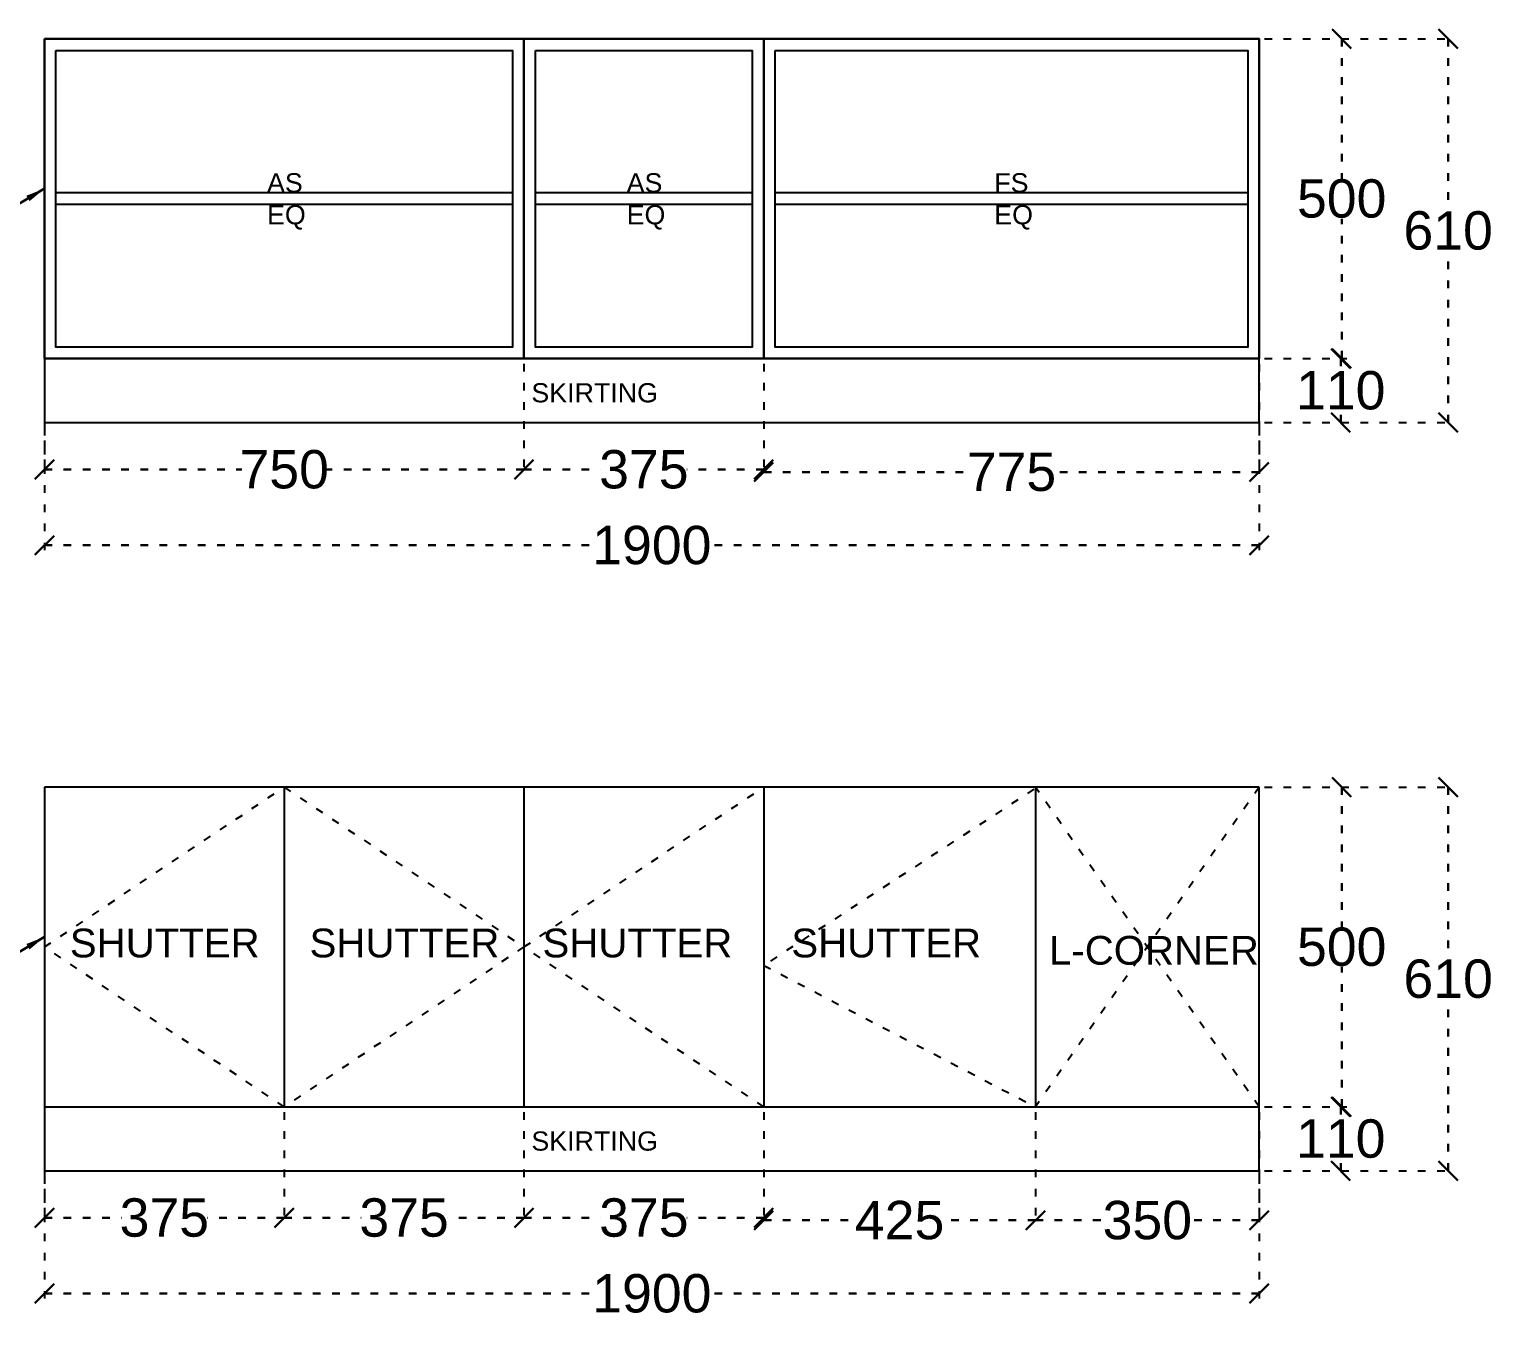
# Model space of a CAD drawing. Header units: millimetres. Extents: x 220712 to 1505573, y -354410 to 241923.
# Drawn here: x 324639 to 326926, y 124031 to 126048 of the extents above; entities that cross this region are included whole.
import ezdxf

# ---------------------------------------------------------------- set-up
doc = ezdxf.new("R2010")
doc.units = ezdxf.units.MM
doc.header["$MEASUREMENT"] = 0
doc.linetypes.add('ACAD_ISO03W100', pattern=[30, 12, -18])
doc.layers.add('Walls', color=253, linetype='Continuous')
doc.layers.add('Words', color=7, linetype='Continuous')
doc.styles.get("Standard").update_dxf_attribs({"font": 'arial.ttf'})
doc.dimstyles.get("Standard").update_dxf_attribs({"dimtxt": 60, "dimasz": 30, "dimexe": 7.75, "dimexo": 8.13, "dimgap": 0.63, "dimtad": 0, "dimtih": 1, "dimtoh": 1, "dimdec": 0, "dimzin": 0, "dimtxsty": 'Standard', "dimblk": 'OBLIQUE', "dimcen": 2.25, "dimclrd": 1, "dimclre": 1, "dimclrt": 1, "dimadec": 0, "dimazin": 0, "dimtfac": 1, "dimtdec": 0, "dimtofl": 0, "dimtmove": 0, "dimatfit": 3, "dimfxl": 1, "dimtolj": 1, "dimtzin": 0, "dimlwd": 30, "dimarcsym": 0})

# ---------------------------------------------------------------- blocks, each defined once
blk = doc.blocks.new('_Oblique')
at = {"color": 0, "linetype": 'ByBlock', "lineweight": -2}
blk.add_line((-0.5, -0.5), (0.5, 0.5), dxfattribs=at)
blk = doc.blocks.new('*D989')
at = {"layer": 'Defpoints', "color": 0, "linetype": 'ACAD_ISO03W100', "transparency": 16777216}
for p in [(326562.8, 124362.3), (326562.8, 124262.3), (326690.3, 124262.3)]:
    blk.add_point(p, dxfattribs=at)
at = {"layer": 'Walls', "color": 1, "linetype": 'ACAD_ISO03W100', "lineweight": -2, "transparency": 16777216}
for p, q in [((326571, 124362.3), (326698.1, 124362.3)), ((326571, 124262.3), (326698.1, 124262.3))]:
    blk.add_line(p, q, dxfattribs=at)
at = {"layer": 'Walls', "color": 1, "linetype": 'ACAD_ISO03W100', "lineweight": 30, "transparency": 16777216}
for p, q in [((326690.3, 124362.3), (326690.3, 124343.5)), ((326690.3, 124262.3), (326690.3, 124281))]:
    blk.add_line(p, q, dxfattribs=at)
at = {"layer": 'Walls', "color": 1, "linetype": 'ACAD_ISO03W100', "lineweight": 30, "transparency": 16777216, "xscale": 30, "yscale": 30, "zscale": 30}
for p, rotation in [((326690.3, 124362.3), 90), ((326690.3, 124262.3), 270)]:
    blk.add_blockref('_Oblique', p, dxfattribs=dict(at, rotation=rotation))
at = {"layer": 'Walls', "color": 1, "linetype": 'ACAD_ISO03W100', "transparency": 16777216, "insert": (326690.3, 124312.3), "char_height": 60, "attachment_point": 5}
blk.add_mtext('\\A1;110', dxfattribs=at)
blk = doc.blocks.new('*D990')
at = {"layer": 'Defpoints', "color": 0, "linetype": 'ACAD_ISO03W100', "transparency": 16777216}
for p in [(326562.8, 124862.3), (326691.8, 124862.3), (326562.8, 124362.3)]:
    blk.add_point(p, dxfattribs=at)
at = {"layer": 'Walls', "color": 1, "linetype": 'ACAD_ISO03W100', "lineweight": -2, "transparency": 16777216}
for p, q in [((326571, 124862.3), (326699.6, 124862.3)), ((326571, 124362.3), (326699.6, 124362.3))]:
    blk.add_line(p, q, dxfattribs=at)
at = {"layer": 'Walls', "color": 1, "linetype": 'ACAD_ISO03W100', "lineweight": 30, "transparency": 16777216}
for p, q in [((326691.8, 124862.3), (326691.8, 124643.5)), ((326691.8, 124362.3), (326691.8, 124581))]:
    blk.add_line(p, q, dxfattribs=at)
at = {"layer": 'Walls', "color": 1, "linetype": 'ACAD_ISO03W100', "lineweight": 30, "transparency": 16777216, "xscale": 30, "yscale": 30, "zscale": 30}
for p, rotation in [((326691.8, 124862.3), 90), ((326691.8, 124362.3), 270)]:
    blk.add_blockref('_Oblique', p, dxfattribs=dict(at, rotation=rotation))
at = {"layer": 'Walls', "color": 1, "linetype": 'ACAD_ISO03W100', "transparency": 16777216, "insert": (326691.8, 124612.3), "char_height": 60, "attachment_point": 5}
blk.add_mtext('\\A1;500', dxfattribs=at)
blk = doc.blocks.new('*D918')
at = {"layer": 'Defpoints', "color": 0, "linetype": 'ACAD_ISO03W100', "transparency": 16777216}
for p in [(326562.8, 124862.3), (326858.3, 124862.3), (326562.8, 124262.3)]:
    blk.add_point(p, dxfattribs=at)
at = {"layer": 'Walls', "color": 1, "linetype": 'ACAD_ISO03W100', "lineweight": -2, "transparency": 16777216}
for p, q in [((326571, 124862.3), (326866.1, 124862.3)), ((326571, 124262.3), (326866.1, 124262.3))]:
    blk.add_line(p, q, dxfattribs=at)
at = {"layer": 'Walls', "color": 1, "linetype": 'ACAD_ISO03W100', "lineweight": 30, "transparency": 16777216}
for p, q in [((326858.3, 124862.3), (326858.3, 124593.5)), ((326858.3, 124262.3), (326858.3, 124531))]:
    blk.add_line(p, q, dxfattribs=at)
at = {"layer": 'Walls', "color": 1, "linetype": 'ACAD_ISO03W100', "lineweight": 30, "transparency": 16777216, "xscale": 30, "yscale": 30, "zscale": 30}
for p, rotation in [((326858.3, 124862.3), 90), ((326858.3, 124262.3), 270)]:
    blk.add_blockref('_Oblique', p, dxfattribs=dict(at, rotation=rotation))
at = {"layer": 'Walls', "color": 1, "linetype": 'ACAD_ISO03W100', "transparency": 16777216, "insert": (326858.3, 124562.3), "char_height": 60, "attachment_point": 5}
blk.add_mtext('\\A1;610', dxfattribs=at)
blk = doc.blocks.new('*D991')
at = {"layer": 'Defpoints', "color": 0, "linetype": 'ACAD_ISO03W100', "transparency": 16777216}
for p in [(326212.8, 124362.3), (326562.8, 124362.3), (326562.8, 124184.8)]:
    blk.add_point(p, dxfattribs=at)
at = {"layer": 'Walls', "color": 1, "linetype": 'ACAD_ISO03W100', "lineweight": -2, "transparency": 16777216}
for p, q in [((326212.8, 124354.1), (326212.8, 124177)), ((326562.8, 124354.1), (326562.8, 124177))]:
    blk.add_line(p, q, dxfattribs=at)
at = {"layer": 'Walls', "color": 1, "linetype": 'ACAD_ISO03W100', "lineweight": 30, "transparency": 16777216}
for p, q in [((326212.8, 124184.8), (326321.1, 124184.8)), ((326562.8, 124184.8), (326454.6, 124184.8))]:
    blk.add_line(p, q, dxfattribs=at)
at = {"layer": 'Walls', "color": 1, "linetype": 'ACAD_ISO03W100', "lineweight": 30, "transparency": 16777216, "xscale": 30, "yscale": 30, "zscale": 30, "rotation": 180}
blk.add_blockref('_Oblique', (326212.8, 124184.8), dxfattribs=at)
at = {"layer": 'Walls', "color": 1, "linetype": 'ACAD_ISO03W100', "lineweight": 30, "transparency": 16777216, "xscale": 30, "yscale": 30, "zscale": 30}
blk.add_blockref('_Oblique', (326562.8, 124184.8), dxfattribs=at)
at = {"layer": 'Walls', "color": 1, "linetype": 'ACAD_ISO03W100', "transparency": 16777216, "insert": (326387.8, 124184.8), "char_height": 60, "attachment_point": 5}
blk.add_mtext('\\A1;350', dxfattribs=at)
blk = doc.blocks.new('*D919')
at = {"layer": 'Defpoints', "color": 0, "linetype": 'ACAD_ISO03W100', "transparency": 16777216}
for p in [(325787.8, 124362.3), (326212.8, 124362.3), (325787.8, 124184.8)]:
    blk.add_point(p, dxfattribs=at)
at = {"layer": 'Walls', "color": 1, "linetype": 'ACAD_ISO03W100', "lineweight": -2, "transparency": 16777216}
for p, q in [((325787.8, 124354.1), (325787.8, 124177)), ((326212.8, 124354.1), (326212.8, 124177))]:
    blk.add_line(p, q, dxfattribs=at)
at = {"layer": 'Walls', "color": 1, "linetype": 'ACAD_ISO03W100', "lineweight": 30, "transparency": 16777216}
for p, q in [((325787.8, 124184.8), (325932, 124184.8)), ((326212.8, 124184.8), (326068.7, 124184.8))]:
    blk.add_line(p, q, dxfattribs=at)
at = {"layer": 'Walls', "color": 1, "linetype": 'ACAD_ISO03W100', "lineweight": 30, "transparency": 16777216, "xscale": 30, "yscale": 30, "zscale": 30, "rotation": 180}
blk.add_blockref('_Oblique', (325787.8, 124184.8), dxfattribs=at)
at = {"layer": 'Walls', "color": 1, "linetype": 'ACAD_ISO03W100', "lineweight": 30, "transparency": 16777216, "xscale": 30, "yscale": 30, "zscale": 30}
blk.add_blockref('_Oblique', (326212.8, 124184.8), dxfattribs=at)
at = {"layer": 'Walls', "color": 1, "linetype": 'ACAD_ISO03W100', "transparency": 16777216, "insert": (326000.3, 124184.8), "char_height": 60, "attachment_point": 5}
blk.add_mtext('\\A1;425', dxfattribs=at)
blk = doc.blocks.new('*D992')
at = {"layer": 'Defpoints', "color": 0, "linetype": 'ACAD_ISO03W100', "transparency": 16777216}
for p in [(325412.8, 124362.3), (325787.8, 124362.3), (325787.8, 124188.8)]:
    blk.add_point(p, dxfattribs=at)
at = {"layer": 'Walls', "color": 1, "linetype": 'ACAD_ISO03W100', "lineweight": -2, "transparency": 16777216}
for p, q in [((325412.8, 124354.1), (325412.8, 124181)), ((325787.8, 124354.1), (325787.8, 124181))]:
    blk.add_line(p, q, dxfattribs=at)
at = {"layer": 'Walls', "color": 1, "linetype": 'ACAD_ISO03W100', "lineweight": 30, "transparency": 16777216}
for p, q in [((325412.8, 124188.8), (325533.2, 124188.8)), ((325787.8, 124188.8), (325667.5, 124188.8))]:
    blk.add_line(p, q, dxfattribs=at)
at = {"layer": 'Walls', "color": 1, "linetype": 'ACAD_ISO03W100', "lineweight": 30, "transparency": 16777216, "xscale": 30, "yscale": 30, "zscale": 30, "rotation": 180}
blk.add_blockref('_Oblique', (325412.8, 124188.8), dxfattribs=at)
at = {"layer": 'Walls', "color": 1, "linetype": 'ACAD_ISO03W100', "lineweight": 30, "transparency": 16777216, "xscale": 30, "yscale": 30, "zscale": 30}
blk.add_blockref('_Oblique', (325787.8, 124188.8), dxfattribs=at)
at = {"layer": 'Walls', "color": 1, "linetype": 'ACAD_ISO03W100', "transparency": 16777216, "insert": (325600.3, 124188.8), "char_height": 60, "attachment_point": 5}
blk.add_mtext('\\A1;375', dxfattribs=at)
blk = doc.blocks.new('*D920')
at = {"layer": 'Defpoints', "color": 0, "linetype": 'ACAD_ISO03W100', "transparency": 16777216}
for p in [(325037.8, 124362.3), (325412.8, 124362.3), (325037.8, 124188.8)]:
    blk.add_point(p, dxfattribs=at)
at = {"layer": 'Walls', "color": 1, "linetype": 'ACAD_ISO03W100', "lineweight": -2, "transparency": 16777216}
for p, q in [((325037.8, 124354.1), (325037.8, 124181)), ((325412.8, 124354.1), (325412.8, 124181))]:
    blk.add_line(p, q, dxfattribs=at)
at = {"layer": 'Walls', "color": 1, "linetype": 'ACAD_ISO03W100', "lineweight": 30, "transparency": 16777216}
for p, q in [((325037.8, 124188.8), (325158.2, 124188.8)), ((325412.8, 124188.8), (325292.5, 124188.8))]:
    blk.add_line(p, q, dxfattribs=at)
at = {"layer": 'Walls', "color": 1, "linetype": 'ACAD_ISO03W100', "lineweight": 30, "transparency": 16777216, "xscale": 30, "yscale": 30, "zscale": 30, "rotation": 180}
blk.add_blockref('_Oblique', (325037.8, 124188.8), dxfattribs=at)
at = {"layer": 'Walls', "color": 1, "linetype": 'ACAD_ISO03W100', "lineweight": 30, "transparency": 16777216, "xscale": 30, "yscale": 30, "zscale": 30}
blk.add_blockref('_Oblique', (325412.8, 124188.8), dxfattribs=at)
at = {"layer": 'Walls', "color": 1, "linetype": 'ACAD_ISO03W100', "transparency": 16777216, "insert": (325225.3, 124188.8), "char_height": 60, "attachment_point": 5}
blk.add_mtext('\\A1;375', dxfattribs=at)
blk = doc.blocks.new('*D993')
at = {"layer": 'Defpoints', "color": 0, "linetype": 'ACAD_ISO03W100', "transparency": 16777216}
for p in [(324662.8, 124362.3), (325037.8, 124362.3), (324662.8, 124188.8)]:
    blk.add_point(p, dxfattribs=at)
at = {"layer": 'Walls', "color": 1, "linetype": 'ACAD_ISO03W100', "lineweight": -2, "transparency": 16777216}
for p, q in [((324662.8, 124354.1), (324662.8, 124181)), ((325037.8, 124354.1), (325037.8, 124181))]:
    blk.add_line(p, q, dxfattribs=at)
at = {"layer": 'Walls', "color": 1, "linetype": 'ACAD_ISO03W100', "lineweight": 30, "transparency": 16777216}
for p, q in [((324662.8, 124188.8), (324783.2, 124188.8)), ((325037.8, 124188.8), (324917.5, 124188.8))]:
    blk.add_line(p, q, dxfattribs=at)
at = {"layer": 'Walls', "color": 1, "linetype": 'ACAD_ISO03W100', "lineweight": 30, "transparency": 16777216, "xscale": 30, "yscale": 30, "zscale": 30, "rotation": 180}
blk.add_blockref('_Oblique', (324662.8, 124188.8), dxfattribs=at)
at = {"layer": 'Walls', "color": 1, "linetype": 'ACAD_ISO03W100', "lineweight": 30, "transparency": 16777216, "xscale": 30, "yscale": 30, "zscale": 30}
blk.add_blockref('_Oblique', (325037.8, 124188.8), dxfattribs=at)
at = {"layer": 'Walls', "color": 1, "linetype": 'ACAD_ISO03W100', "transparency": 16777216, "insert": (324850.3, 124188.8), "char_height": 60, "attachment_point": 5}
blk.add_mtext('\\A1;375', dxfattribs=at)
blk = doc.blocks.new('*D994')
at = {"layer": 'Defpoints', "color": 0, "linetype": 'ACAD_ISO03W100', "transparency": 16777216}
for p in [(324662.8, 124262.3), (326562.8, 124262.3), (326562.8, 124070.3)]:
    blk.add_point(p, dxfattribs=at)
at = {"layer": 'Walls', "color": 1, "linetype": 'ACAD_ISO03W100', "lineweight": -2, "transparency": 16777216}
for p, q in [((324662.8, 124254.1), (324662.8, 124062.5)), ((326562.8, 124254.1), (326562.8, 124062.5))]:
    blk.add_line(p, q, dxfattribs=at)
at = {"layer": 'Walls', "color": 1, "linetype": 'ACAD_ISO03W100', "lineweight": 30, "transparency": 16777216}
for p, q in [((324662.8, 124070.3), (325525.5, 124070.3)), ((326562.8, 124070.3), (325700.1, 124070.3))]:
    blk.add_line(p, q, dxfattribs=at)
at = {"layer": 'Walls', "color": 1, "linetype": 'ACAD_ISO03W100', "lineweight": 30, "transparency": 16777216, "xscale": 30, "yscale": 30, "zscale": 30, "rotation": 180}
blk.add_blockref('_Oblique', (324662.8, 124070.3), dxfattribs=at)
at = {"layer": 'Walls', "color": 1, "linetype": 'ACAD_ISO03W100', "lineweight": 30, "transparency": 16777216, "xscale": 30, "yscale": 30, "zscale": 30}
blk.add_blockref('_Oblique', (326562.8, 124070.3), dxfattribs=at)
at = {"layer": 'Walls', "color": 1, "linetype": 'ACAD_ISO03W100', "transparency": 16777216, "insert": (325612.8, 124070.3), "char_height": 60, "attachment_point": 5}
blk.add_mtext('\\A1;1900', dxfattribs=at)
blk = doc.blocks.new('*D1290')
at = {"layer": 'Defpoints', "color": 0, "linetype": 'ACAD_ISO03W100', "transparency": 16777216}
for p in [(326562.8, 125532.5), (326562.8, 125432.5), (326690.3, 125432.5)]:
    blk.add_point(p, dxfattribs=at)
at = {"layer": 'Walls', "color": 1, "linetype": 'ACAD_ISO03W100', "lineweight": -2, "transparency": 16777216}
for p, q in [((326571, 125532.5), (326698.1, 125532.5)), ((326571, 125432.5), (326698.1, 125432.5))]:
    blk.add_line(p, q, dxfattribs=at)
at = {"layer": 'Walls', "color": 1, "linetype": 'ACAD_ISO03W100', "lineweight": 30, "transparency": 16777216}
for p, q in [((326690.3, 125532.5), (326690.3, 125513.8)), ((326690.3, 125432.5), (326690.3, 125451.2))]:
    blk.add_line(p, q, dxfattribs=at)
at = {"layer": 'Walls', "color": 1, "linetype": 'ACAD_ISO03W100', "lineweight": 30, "transparency": 16777216, "xscale": 30, "yscale": 30, "zscale": 30}
for p, rotation in [((326690.3, 125532.5), 90), ((326690.3, 125432.5), 270)]:
    blk.add_blockref('_Oblique', p, dxfattribs=dict(at, rotation=rotation))
at = {"layer": 'Walls', "color": 1, "linetype": 'ACAD_ISO03W100', "transparency": 16777216, "insert": (326690.3, 125482.5), "char_height": 60, "attachment_point": 5}
blk.add_mtext('\\A1;110', dxfattribs=at)
blk = doc.blocks.new('*D1291')
at = {"layer": 'Defpoints', "color": 0, "linetype": 'ACAD_ISO03W100', "transparency": 16777216}
for p in [(326562.8, 126032.5), (326691.8, 126032.5), (326562.8, 125532.5)]:
    blk.add_point(p, dxfattribs=at)
at = {"layer": 'Walls', "color": 1, "linetype": 'ACAD_ISO03W100', "lineweight": -2, "transparency": 16777216}
for p, q in [((326571, 126032.5), (326699.6, 126032.5)), ((326571, 125532.5), (326699.6, 125532.5))]:
    blk.add_line(p, q, dxfattribs=at)
at = {"layer": 'Walls', "color": 1, "linetype": 'ACAD_ISO03W100', "lineweight": 30, "transparency": 16777216}
for p, q in [((326691.8, 126032.5), (326691.8, 125813.8)), ((326691.8, 125532.5), (326691.8, 125751.2))]:
    blk.add_line(p, q, dxfattribs=at)
at = {"layer": 'Walls', "color": 1, "linetype": 'ACAD_ISO03W100', "lineweight": 30, "transparency": 16777216, "xscale": 30, "yscale": 30, "zscale": 30}
for p, rotation in [((326691.8, 126032.5), 90), ((326691.8, 125532.5), 270)]:
    blk.add_blockref('_Oblique', p, dxfattribs=dict(at, rotation=rotation))
at = {"layer": 'Walls', "color": 1, "linetype": 'ACAD_ISO03W100', "transparency": 16777216, "insert": (326691.8, 125782.5), "char_height": 60, "attachment_point": 5}
blk.add_mtext('\\A1;500', dxfattribs=at)
blk = doc.blocks.new('*D1288')
at = {"layer": 'Defpoints', "color": 0, "linetype": 'ACAD_ISO03W100', "transparency": 16777216}
for p in [(326562.8, 126032.5), (326858.3, 126032.5), (326562.8, 125432.5)]:
    blk.add_point(p, dxfattribs=at)
at = {"layer": 'Walls', "color": 1, "linetype": 'ACAD_ISO03W100', "lineweight": -2, "transparency": 16777216}
for p, q in [((326571, 126032.5), (326866.1, 126032.5)), ((326571, 125432.5), (326866.1, 125432.5))]:
    blk.add_line(p, q, dxfattribs=at)
at = {"layer": 'Walls', "color": 1, "linetype": 'ACAD_ISO03W100', "lineweight": 30, "transparency": 16777216}
for p, q in [((326858.3, 126032.5), (326858.3, 125763.8)), ((326858.3, 125432.5), (326858.3, 125701.2))]:
    blk.add_line(p, q, dxfattribs=at)
at = {"layer": 'Walls', "color": 1, "linetype": 'ACAD_ISO03W100', "lineweight": 30, "transparency": 16777216, "xscale": 30, "yscale": 30, "zscale": 30}
for p, rotation in [((326858.3, 126032.5), 90), ((326858.3, 125432.5), 270)]:
    blk.add_blockref('_Oblique', p, dxfattribs=dict(at, rotation=rotation))
at = {"layer": 'Walls', "color": 1, "linetype": 'ACAD_ISO03W100', "transparency": 16777216, "insert": (326858.3, 125732.5), "char_height": 60, "attachment_point": 5}
blk.add_mtext('\\A1;610', dxfattribs=at)
blk = doc.blocks.new('*D1292')
at = {"layer": 'Defpoints', "color": 0, "linetype": 'ACAD_ISO03W100', "transparency": 16777216}
for p in [(325787.8, 125532.5), (326562.8, 125532.5), (326562.8, 125355)]:
    blk.add_point(p, dxfattribs=at)
at = {"layer": 'Walls', "color": 1, "linetype": 'ACAD_ISO03W100', "lineweight": -2, "transparency": 16777216}
for p, q in [((325787.8, 125524.4), (325787.8, 125347.2)), ((326562.8, 125524.4), (326562.8, 125347.2))]:
    blk.add_line(p, q, dxfattribs=at)
at = {"layer": 'Walls', "color": 1, "linetype": 'ACAD_ISO03W100', "lineweight": 30, "transparency": 16777216}
for p, q in [((325787.8, 125355), (326108.5, 125355)), ((326562.8, 125355), (326242.2, 125355))]:
    blk.add_line(p, q, dxfattribs=at)
at = {"layer": 'Walls', "color": 1, "linetype": 'ACAD_ISO03W100', "lineweight": 30, "transparency": 16777216, "xscale": 30, "yscale": 30, "zscale": 30, "rotation": 180}
blk.add_blockref('_Oblique', (325787.8, 125355), dxfattribs=at)
at = {"layer": 'Walls', "color": 1, "linetype": 'ACAD_ISO03W100', "lineweight": 30, "transparency": 16777216, "xscale": 30, "yscale": 30, "zscale": 30}
blk.add_blockref('_Oblique', (326562.8, 125355), dxfattribs=at)
at = {"layer": 'Walls', "color": 1, "linetype": 'ACAD_ISO03W100', "transparency": 16777216, "insert": (326175.3, 125355), "char_height": 60, "attachment_point": 5}
blk.add_mtext('\\A1;775', dxfattribs=at)
blk = doc.blocks.new('*D1289')
at = {"layer": 'Defpoints', "color": 0, "linetype": 'ACAD_ISO03W100', "transparency": 16777216}
for p in [(325412.8, 125532.5), (325787.8, 125532.5), (325787.8, 125359)]:
    blk.add_point(p, dxfattribs=at)
at = {"layer": 'Walls', "color": 1, "linetype": 'ACAD_ISO03W100', "lineweight": -2, "transparency": 16777216}
for p, q in [((325412.8, 125524.4), (325412.8, 125351.2)), ((325787.8, 125524.4), (325787.8, 125351.2))]:
    blk.add_line(p, q, dxfattribs=at)
at = {"layer": 'Walls', "color": 1, "linetype": 'ACAD_ISO03W100', "lineweight": 30, "transparency": 16777216}
for p, q in [((325412.8, 125359), (325533.2, 125359)), ((325787.8, 125359), (325667.5, 125359))]:
    blk.add_line(p, q, dxfattribs=at)
at = {"layer": 'Walls', "color": 1, "linetype": 'ACAD_ISO03W100', "lineweight": 30, "transparency": 16777216, "xscale": 30, "yscale": 30, "zscale": 30, "rotation": 180}
blk.add_blockref('_Oblique', (325412.8, 125359), dxfattribs=at)
at = {"layer": 'Walls', "color": 1, "linetype": 'ACAD_ISO03W100', "lineweight": 30, "transparency": 16777216, "xscale": 30, "yscale": 30, "zscale": 30}
blk.add_blockref('_Oblique', (325787.8, 125359), dxfattribs=at)
at = {"layer": 'Walls', "color": 1, "linetype": 'ACAD_ISO03W100', "transparency": 16777216, "insert": (325600.3, 125359), "char_height": 60, "attachment_point": 5}
blk.add_mtext('\\A1;375', dxfattribs=at)
blk = doc.blocks.new('*D1286')
at = {"layer": 'Defpoints', "color": 0, "linetype": 'ACAD_ISO03W100', "transparency": 16777216}
for p in [(324662.8, 125532.5), (325412.8, 125532.5), (324662.8, 125359)]:
    blk.add_point(p, dxfattribs=at)
at = {"layer": 'Walls', "color": 1, "linetype": 'ACAD_ISO03W100', "lineweight": -2, "transparency": 16777216}
for p, q in [((324662.8, 125524.4), (324662.8, 125351.2)), ((325412.8, 125524.4), (325412.8, 125351.2))]:
    blk.add_line(p, q, dxfattribs=at)
at = {"layer": 'Walls', "color": 1, "linetype": 'ACAD_ISO03W100', "lineweight": 30, "transparency": 16777216}
for p, q in [((324662.8, 125359), (324971.3, 125359)), ((325412.8, 125359), (325104.4, 125359))]:
    blk.add_line(p, q, dxfattribs=at)
at = {"layer": 'Walls', "color": 1, "linetype": 'ACAD_ISO03W100', "lineweight": 30, "transparency": 16777216, "xscale": 30, "yscale": 30, "zscale": 30, "rotation": 180}
blk.add_blockref('_Oblique', (324662.8, 125359), dxfattribs=at)
at = {"layer": 'Walls', "color": 1, "linetype": 'ACAD_ISO03W100', "lineweight": 30, "transparency": 16777216, "xscale": 30, "yscale": 30, "zscale": 30}
blk.add_blockref('_Oblique', (325412.8, 125359), dxfattribs=at)
at = {"layer": 'Walls', "color": 1, "linetype": 'ACAD_ISO03W100', "transparency": 16777216, "insert": (325037.8, 125359), "char_height": 60, "attachment_point": 5}
blk.add_mtext('\\A1;750', dxfattribs=at)
blk = doc.blocks.new('*D1287')
at = {"layer": 'Defpoints', "color": 0, "linetype": 'ACAD_ISO03W100', "transparency": 16777216}
for p in [(324662.8, 125432.5), (326562.8, 125432.5), (326562.8, 125240.5)]:
    blk.add_point(p, dxfattribs=at)
at = {"layer": 'Walls', "color": 1, "linetype": 'ACAD_ISO03W100', "lineweight": -2, "transparency": 16777216}
for p, q in [((324662.8, 125424.4), (324662.8, 125232.8)), ((326562.8, 125424.4), (326562.8, 125232.8))]:
    blk.add_line(p, q, dxfattribs=at)
at = {"layer": 'Walls', "color": 1, "linetype": 'ACAD_ISO03W100', "lineweight": 30, "transparency": 16777216}
for p, q in [((324662.8, 125240.5), (325525.5, 125240.5)), ((326562.8, 125240.5), (325700.1, 125240.5))]:
    blk.add_line(p, q, dxfattribs=at)
at = {"layer": 'Walls', "color": 1, "linetype": 'ACAD_ISO03W100', "lineweight": 30, "transparency": 16777216, "xscale": 30, "yscale": 30, "zscale": 30, "rotation": 180}
blk.add_blockref('_Oblique', (324662.8, 125240.5), dxfattribs=at)
at = {"layer": 'Walls', "color": 1, "linetype": 'ACAD_ISO03W100', "lineweight": 30, "transparency": 16777216, "xscale": 30, "yscale": 30, "zscale": 30}
blk.add_blockref('_Oblique', (326562.8, 125240.5), dxfattribs=at)
at = {"layer": 'Walls', "color": 1, "linetype": 'ACAD_ISO03W100', "transparency": 16777216, "insert": (325612.8, 125240.5), "char_height": 60, "attachment_point": 5}
blk.add_mtext('\\A1;1900', dxfattribs=at)

msp = doc.modelspace()

# ---------------------------------------------------------------- linework, layer by layer
at = {"layer": 'Walls', "color": 18, "true_color": 0x000000}
for p, q in [((325162.8, 126032.5), (324662.8, 126032.5)), ((324662.8, 126032.5), (324662.8, 125432.5)), ((324662.8, 126032.5), (324662.8, 125432.5)), ((325862.8, 126032.5), (325162.8, 126032.5)), ((325412.8, 126032.5), (325412.8, 125532.5)), ((325787.8, 126032.5), (325787.8, 125532.5)), ((326562.8, 126032.5), (325862.8, 126032.5)), ((326562.8, 125432.5), (326562.8, 126032.5)), ((325394.8, 125791.5), (324680.8, 125791.5)), ((325769.8, 125791.5), (325430.8, 125791.5)), ((326544.8, 125791.5), (325805.8, 125791.5)), ((325394.8, 125773.5), (324680.8, 125773.5)), ((325769.8, 125773.5), (325430.8, 125773.5)), ((326544.8, 125773.5), (325805.8, 125773.5)), ((324662.8, 125532.5), (326562.8, 125532.5)), ((324662.8, 125432.5), (326562.8, 125432.5)), ((325162.8, 124862.3), (324662.8, 124862.3)), ((324662.8, 124862.3), (324662.8, 124262.3)), ((324662.8, 124862.3), (324662.8, 124262.3)), ((325037.8, 124862.3), (325037.8, 124362.3)), ((325862.8, 124862.3), (325162.8, 124862.3)), ((325412.8, 124862.3), (325412.8, 124362.3)), ((325787.8, 124862.3), (325787.8, 124362.3)), ((326562.8, 124862.3), (325862.8, 124862.3)), ((326212.8, 124862.3), (326212.8, 124362.3)), ((326562.8, 124262.3), (326562.8, 124862.3)), ((324662.8, 124362.3), (326562.8, 124362.3)), ((324662.8, 124262.3), (326562.8, 124262.3))]:
    msp.add_line(p, q, dxfattribs=at)
for points in [[(324662.8, 126032.5), (325412.8, 126032.5), (325412.8, 125532.5), (324662.8, 125532.5)], [(325412.8, 126032.5), (325787.8, 126032.5), (325787.8, 125532.5), (325412.8, 125532.5)], [(325787.8, 126032.5), (326562.8, 126032.5), (326562.8, 125532.5), (325787.8, 125532.5)], [(324680.8, 126014.5), (325394.8, 126014.5), (325394.8, 125550.5), (324680.8, 125550.5)], [(325430.8, 126014.5), (325769.8, 126014.5), (325769.8, 125550.5), (325430.8, 125550.5)], [(325805.8, 126014.5), (326544.8, 126014.5), (326544.8, 125550.5), (325805.8, 125550.5)]]:
    msp.add_lwpolyline(points, close=True, dxfattribs=at)
at = {"layer": 'Walls', "color": 9, "linetype": 'ACAD_ISO03W100', "true_color": 0xc7c8ca}
for points in [[(325037.8, 124862.3), (325412.8, 124612.3), (325037.8, 124362.3), (324662.8, 124612.3), (325037.8, 124862.3)], [(325787.8, 124862.3), (325787.8, 124612.3), (325787.8, 124362.3), (325412.8, 124612.3), (325787.8, 124862.3)], [(326210.5, 124858.9), (325787.8, 124583.5), (326212.8, 124362.3)], [(326562.8, 124862.3), (326212.8, 124362.3), (326562.8, 124362.3), (326212.8, 124862.3)]]:
    msp.add_lwpolyline(points, dxfattribs=at)

# ---------------------------------------------------------------- texts
at = {"color": 18, "true_color": 0x000000, "char_height": 30, "attachment_point": 3}
for insert in [(325622.3, 125494), (325622.3, 124323.8)]:
    msp.add_mtext_dynamic_manual_height_columns('SKIRTING', width=2764.543, gutter_width=1, heights=[238.1], dxfattribs=dict(at, insert=insert))
at = {"color": 7, "char_height": 45}
for s, insert, attachment_point in [('SHUTTER', (324999.3, 124641), 3), ('SHUTTER', (325374.3, 124641), 3), ('SHUTTER', (325738.6, 124641), 3), ('SHUTTER', (326127.8, 124641), 3), ('L-CORNER', (326234, 124629.6), 1)]:
    msp.add_mtext_dynamic_manual_height_columns(s, width=300.775, gutter_width=1213, heights=[0], dxfattribs=dict(at, insert=insert, attachment_point=attachment_point))
at = {"layer": 'Words', "color": 0, "char_height": 30, "attachment_point": 1}
for s, insert in [('AS\\PEQ', (325010.9, 125822.4)), ('AS\\PEQ', (325573.4, 125822.4)), ('FS\\PEQ', (326148.4, 125822.4))]:
    msp.add_mtext_dynamic_manual_height_columns(s, width=1178.022, gutter_width=866.4, heights=[0], dxfattribs=dict(at, insert=insert))

# ---------------------------------------------------------------- dimensions: what is measured, and where the dimension line sits
at = {"layer": 'Walls', "color": 240, "linetype": 'ACAD_ISO03W100', "true_color": 0xed1f24}
for base, p1, p2, angle, picture, middle in [((326691.8, 126032.5), (326562.8, 125532.5), (326562.8, 126032.5), 90, '*D1291', (326691.8, 125782.5)), ((324662.8, 125359), (325412.8, 125532.5), (324662.8, 125532.5), 180, '*D1286', (325037.8, 125359)), ((325787.8, 125359), (325412.8, 125532.5), (325787.8, 125532.5), 180, '*D1289', (325600.3, 125359)), ((326562.8, 125355), (325787.8, 125532.5), (326562.8, 125532.5), 180, '*D1292', (326175.3, 125355)), ((326562.8, 125240.5), (324662.8, 125432.5), (326562.8, 125432.5), 180, '*D1287', (325612.8, 125240.5)), ((326691.8, 124862.3), (326562.8, 124362.3), (326562.8, 124862.3), 90, '*D990', (326691.8, 124612.3)), ((324662.8, 124188.8), (325037.8, 124362.3), (324662.8, 124362.3), 180, '*D993', (324850.3, 124188.8)), ((325037.8, 124188.8), (325412.8, 124362.3), (325037.8, 124362.3), 180, '*D920', (325225.3, 124188.8)), ((325787.8, 124188.8), (325412.8, 124362.3), (325787.8, 124362.3), 180, '*D992', (325600.3, 124188.8)), ((325787.8, 124184.8), (326212.8, 124362.3), (325787.8, 124362.3), 180, '*D919', (326000.3, 124184.8)), ((326562.8, 124184.8), (326212.8, 124362.3), (326562.8, 124362.3), 180, '*D991', (326387.8, 124184.8)), ((326562.8, 124070.3), (324662.8, 124262.3), (326562.8, 124262.3), 180, '*D994', (325612.8, 124070.3))]:
    dim = msp.add_linear_dim(base=base, p1=p1, p2=p2, angle=angle, dimstyle='Standard', dxfattribs=at)
    dim.commit()
    dim.dimension.update_dxf_attribs({"geometry": picture, "text_midpoint": middle})
for base, p1, p2, text, picture, middle in [((326858.3, 126032.5), (326562.8, 125432.5), (326562.8, 126032.5), '610', '*D1288', (326858.3, 125732.5)), ((326690.3, 125432.5), (326562.8, 125532.5), (326562.8, 125432.5), '110', '*D1290', (326690.3, 125482.5)), ((326858.3, 124862.3), (326562.8, 124262.3), (326562.8, 124862.3), '610', '*D918', (326858.3, 124562.3)), ((326690.3, 124262.3), (326562.8, 124362.3), (326562.8, 124262.3), '110', '*D989', (326690.3, 124312.3))]:
    dim = msp.add_linear_dim(base=base, p1=p1, p2=p2, angle=90, text=text, dimstyle='Standard', dxfattribs=at)
    dim.commit()
    dim.dimension.update_dxf_attribs({"geometry": picture, "text_midpoint": middle})

# ---------------------------------------------------------------- leaders
at = {"layer": 'Walls', "color": 252, "linetype": 'ByBlock', "true_color": 0x939598}
for points in [[(324662.8, 125798.2), (324451, 125672.7)], [(324662.8, 124628), (324451, 124502.5)]]:
    msp.add_leader(points, dimstyle='Standard', override={"dimgap": 0.63, "dimtad": 0}, dxfattribs=at)

doc.saveas('drawing.dxf')
